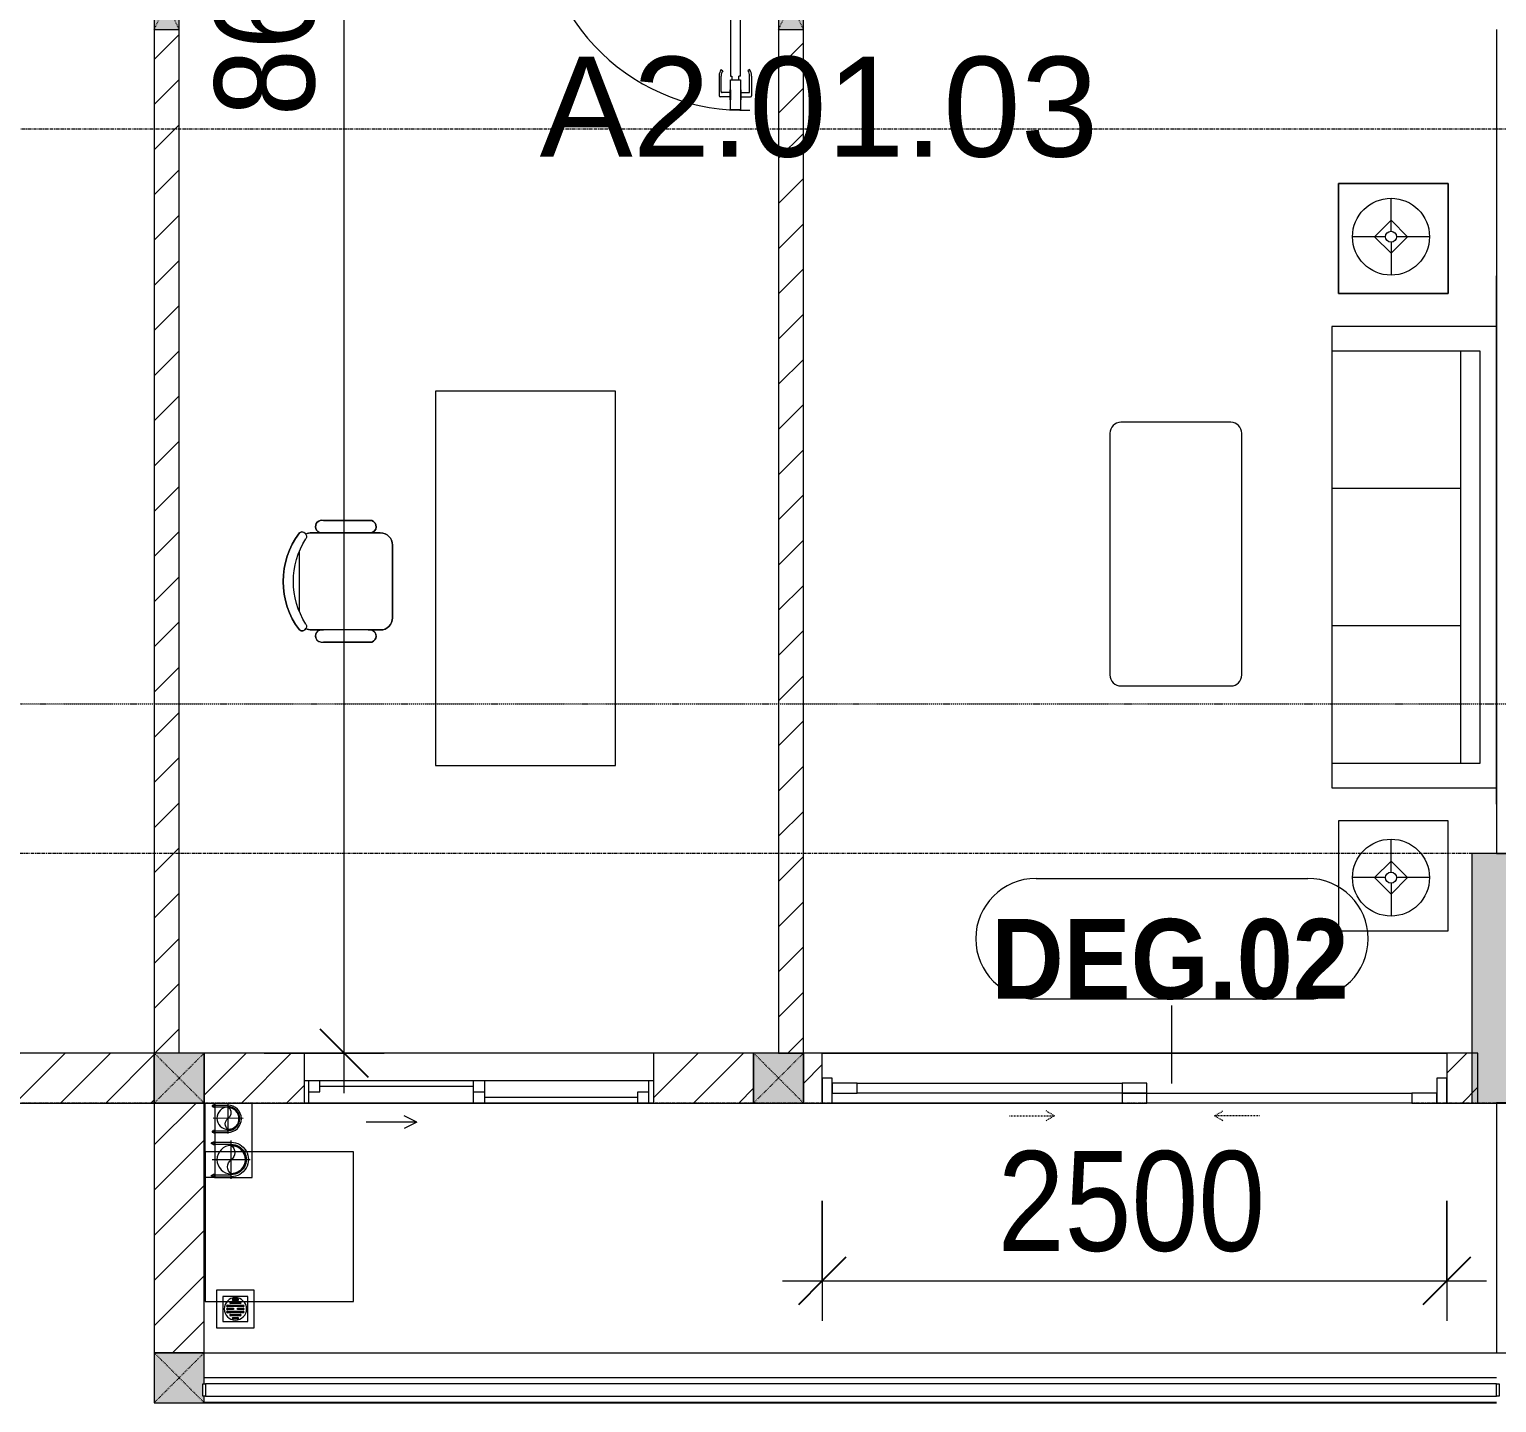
# Model space of a CAD drawing. Header units: millimetres. Extents: x 962 to 241049, y -15958 to 84407.
# Drawn here: x 148957 to 154832, y 23337 to 28837 of the extents above; entities that cross this region are included whole.
import ezdxf

# ---------------------------------------------------------------- set-up
doc = ezdxf.new("R2010")
doc.units = ezdxf.units.MM
for name, pattern in [('Dash', [6, 3, -3]), ('Dash Dot 3_16_', [7.9375, 4.7625, -1.5875, 0, -1.5875]), ('Grid Line', [22.225, 12.7, -3.175, 3.175, -3.175]), ('IMPORT-CENTER _3_', [10.16, 6.35, -1.27, 1.27, -1.27])]:
    doc.linetypes.add(name, pattern=pattern)
for name, color, linetype, lineweight in [('0-1', 7, 'Continuous', 5), ('A-ANNO-DIMS', 211, 'Continuous', 9), ('A-ANNO-DIMS-160', 211, 'Continuous', 9), ('A-AREA-IDEN', 2, 'Continuous', 9), ('A-DETL-GENF-1', 9, 'Continuous', 9), ('A-DOOR', 31, 'Continuous', 9), ('A-DOOR-1', 254, 'Continuous', 9), ('A-DOOR-2', 9, 'Continuous', 9), ('A-DOOR-FRAM', 31, 'Continuous', 9), ('A-DOOR-HDLN', 31, 'Dash', 9), ('A-DOOR-IDEN', 31, 'Continuous', 9), ('A-FLOR-1', 250, 'Continuous', 9), ('A-FLOR-2', 9, 'Continuous', 9), ('A-FLOR-HRAL', 11, 'Continuous', 9), ('A-GLAZ', 151, 'Continuous', 9), ('A-WALL', 113, 'Continuous', 9), ('A-WALL-1', 253, 'Continuous', 18), ('A-WALL-3', 113, 'Continuous', 18), ('A-WALL-PATT-1', 10, 'Continuous', 9), ('A-WALL-PATT-2', 111, 'Continuous', 9), ('G-ANNO-SYMB-1', 111, 'Dash Dot 3_16_', 18), ('G-IMPT', 8, 'Continuous', 9), ('G-IMPT-1', 254, 'Continuous', 9), ('G-IMPT-2', 8, 'IMPORT-CENTER _3_', 9), ('I-FURN', 30, 'Continuous', 9), ('I-FURN-1', 254, 'Continuous', 9), ('M-EQPM', 50, 'Continuous', 9), ('S-COLS', 52, 'Continuous', 9), ('S-COLS-1', 52, 'Continuous', 5), ('S-COLS-2', 7, 'Continuous', 18), ('S-COLS-4', 254, 'Continuous', 9), ('S-COLS-5', 253, 'Continuous', 18), ('S-COLS-6', 52, 'Continuous', 18), ('S-COLS-7', 52, 'Dash', 9), ('S-COLS-HDLN', 52, 'Dash', 9), ('S-COLS-HDLN-1', 9, 'Dash', 9), ('S-GRID-1', 1, 'Grid Line', 9)]:
    doc.layers.add(name, color=color, linetype=linetype, lineweight=lineweight)
doc.styles.add('Arial_11', font='arial_0.ttf', dxfattribs={"height": 400})
doc.styles.add('Arial_B_5', font='arialbd_0.ttf', dxfattribs={"width": 0.9, "height": 320})
doc.styles.add('UTM Avo', font='UTM Avo.ttf', dxfattribs={"width": 0.9, "height": 400})
doc.dimstyles.new('1_Dim_chi_tiet_2_5', dxfattribs={"dimscale": 304.8, "dimtxt": 399.720379, "dimasz": 0.629921, "dimexe": 0.524934, "dimexo": 0.0625, "dimgap": 0.052493, "dimtad": 1, "dimdec": 0, "dimrnd": 5, "dimzin": 0, "dimdsep": 46, "dimtxsty": 'UTM Avo', "dimblk1": 'OBLIQUE', "dimblk2": 'OBLIQUE', "dimsah": 1, "dimcen": 0.09, "dimdle": 0.524934, "dimazin": 0, "dimtfac": 1, "dimtdec": 4, "dimtix": 1, "dimtmove": 0, "dimatfit": 3, "dimfxl": 1.049869, "dimfxlon": 1, "dimtvp": 1, "dimtolj": 1, "dimtzin": 0, "dimarcsym": 2})
pattern_1 = [(45, (0, 0), (-90.50967, 90.50967), [])]
pattern_2 = [(45, (63179.03, 0), (-90.50967, 90.50967), [])]

# ---------------------------------------------------------------- blocks, each defined once
blk = doc.blocks.new('NCV_TKTC_KET CAU_rvt-1-TKCS_MB TẦNG 1')
at = {"layer": 'S-COLS-1'}
blk.add_hatch(color=256, dxfattribs=at).paths.add_polyline_path([(91952.6, 24536.9), (91952.6, 25536.9), (91552.6, 25536.9), (91552.6, 24536.9)])
at = {"layer": 'A-FLOR-1'}
blk.add_line((86477.6, 23336.9), (91652.6, 23336.9), dxfattribs=at)
at = {"layer": 'S-COLS-2'}
for p, q in [((91952.6, 25536.9), (91552.6, 25536.9)), ((91552.6, 25536.9), (91552.6, 24536.9)), ((91552.6, 24536.9), (91952.6, 24536.9))]:
    blk.add_line(p, q, dxfattribs=at)
blk = doc.blocks.new('LOBBY_SOFA_1 - LOBBY_SOFA_1-V38-TKCS_MB TẦNG 1')
at = {"layer": 'I-FURN'}
for p, q in [((-2556, 0), (-2556, -660)), ((-708, -660), (-708, 0)), ((-2457, -66), (-2457, -660)), ((-807, -66), (-2457, -66)), ((-807, -660), (-807, -66)), ((-807, -143), (-2457, -143)), ((-1907, -143), (-1907, -660)), ((-1357, -143), (-1357, -660)), ((-3128.2, -193.5), (-2688.2, -193.5)), ((-3128.2, -633.5), (-3128.2, -193.5)), ((-2688.2, -193.5), (-2688.2, -633.5)), ((-575.9, -193.5), (-575.9, -633.5)), ((-135.9, -193.5), (-575.9, -193.5)), ((-135.9, -633.5), (-135.9, -193.5)), ((-2915.4, -269), (-2915.4, -401)), ((-348.6, -269), (-348.6, -401)), ((-2915.4, -357), (-2981.4, -423)), ((-2849.4, -423), (-2915.4, -357)), ((-414.6, -423), (-348.6, -357)), ((-348.6, -357), (-282.6, -423)), ((-2937.4, -423), (-3069.4, -423)), ((-2981.4, -423), (-2915.4, -489)), ((-2915.4, -489), (-2849.4, -423)), ((-2915.4, -445), (-2915.4, -577)), ((-2893.4, -423), (-2761.4, -423)), ((-370.6, -423), (-502.6, -423)), ((-348.6, -489), (-414.6, -423)), ((-282.6, -423), (-348.6, -489)), ((-348.6, -445), (-348.6, -577)), ((-326.6, -423), (-194.6, -423)), ((-2688.2, -633.5), (-3128.2, -633.5)), ((-575.9, -633.5), (-135.9, -633.5)), ((-2556, -660), (-708, -660)), ((-1160.3, -1020.5), (-2128.3, -1020.5)), ((-2172.3, -1064.5), (-2172.3, -1504.5)), ((-1116.3, -1504.5), (-1116.3, -1064.5)), ((-2128.3, -1548.5), (-1160.3, -1548.5))]:
    blk.add_line(p, q, dxfattribs=at)
for centre, radius in [((-2915.4, -423), 154), ((-348.6, -423), 154), ((-2915.4, -423), 22), ((-348.6, -423), 22)]:
    blk.add_circle(centre, radius, dxfattribs=at)
for centre, start, end in [((-2128.3, -1064.5), 90, 180), ((-1160.3, -1064.5), 0, 90), ((-2128.3, -1504.5), 180, 270), ((-1160.3, -1504.5), 270, 0)]:
    blk.add_arc(centre, 44, start, end, dxfattribs=at)
at = {"layer": 'I-FURN-1'}
for p, q in [((-2556, 0), (-2556, -660)), ((-708, -660), (-708, 0)), ((-2688.2, -193.5), (-3128.2, -193.5)), ((-3128.2, -193.5), (-3128.2, -633.5)), ((-2688.2, -633.5), (-2688.2, -193.5)), ((-135.9, -193.5), (-575.9, -193.5)), ((-575.9, -193.5), (-575.9, -633.5)), ((-135.9, -633.5), (-135.9, -193.5)), ((-3128.2, -633.5), (-2688.2, -633.5)), ((-575.9, -633.5), (-135.9, -633.5)), ((-2556, -660), (-708, -660)), ((-1160.3, -1020.5), (-2128.3, -1020.5)), ((-2172.3, -1064.5), (-2172.3, -1504.5)), ((-1116.3, -1504.5), (-1116.3, -1064.5)), ((-2128.3, -1548.5), (-1160.3, -1548.5))]:
    blk.add_line(p, q, dxfattribs=at)
for centre, start, end in [((-2128.3, -1064.5), 90, 180), ((-1160.3, -1064.5), 0, 90), ((-2128.3, -1504.5), 180, 270), ((-1160.3, -1504.5), 270, 0)]:
    blk.add_arc(centre, 44, start, end, dxfattribs=at)
blk = doc.blocks.new('BAN LV A - BAN LV A_dwg_ban hoc2-348006-TKCS_MB TẦNG 1')
at = {"layer": 'I-FURN'}
for p, q in [((145.8, 437.4), (-145.8, 437.4)), ((-243, 354.4), (-243, 162)), ((-194.4, 388.8), (-194.4, 113.4)), ((194.4, 113.4), (194.4, 388.8)), ((243.7, 162), (243.7, 354.4)), ((194.4, 351.4), (194.4, 150.8)), ((-120.5, 64.8), (120.5, 64.8))]:
    blk.add_line(p, q, dxfattribs=at)
at = {"layer": 'I-FURN', "flags": 128}
blk.add_lwpolyline([(-737.8, 610.5), (-737.8, 1330.5), (-154.9, 1330.5), (762.2, 1330.5), (762.2, 610.5)], close=True, dxfattribs=at)
at = {"layer": 'I-FURN'}
for centre, radius, start, end in [((-145.8, 388.8), 48.6, 90, 180), ((145.8, 388.8), 48.6, 360, 90), ((-218.7, 347.3), 25.3, 343.7398, 163.7398), ((219.4, 347.3), 25.3, 16.2602, 170.70537), ((-218.7, 154.9), 25.3, 163.7398, 16.2602), ((219.4, 154.9), 25.3, 189.29463, 16.2602), ((-180.2, 75.4), 17.8, 57.97259, 216.69006), ((-145.8, 113.4), 48.6, 180, 207.58444), ((0, 324), 324, 233.1301, 306.8699), ((0, 359.3), 318.2, 237.57575, 302.42425), ((180.2, 75.4), 17.8, 323.30994, 122.02741), ((145.8, 113.4), 48.6, 332.41556, 0)]:
    blk.add_arc(centre, radius, start, end, dxfattribs=at)
blk = doc.blocks.new('BAN LV A - BAN LV A_dwg-348005-TKCS_MB TẦNG 1')
at = {"extrusion": (0, 0, -1), "zscale": -1, "rotation": 180}
blk.add_blockref('BAN LV A - BAN LV A_dwg_ban hoc2-348006-TKCS_MB TẦNG 1', (-729, 1383.7), dxfattribs=at)
blk = doc.blocks.new('BAN LV A - BAN LV A-348231-TKCS_MB TẦNG 1')
at = {"layer": 'I-FURN-1'}
for p, q in [((534.6, 1270.3), (534.6, 1235.9)), ((923.4, 1232.9), (923.4, 1270.3)), ((486, 1221.7), (486, 1029.3)), ((972.7, 1029.3), (972.7, 1221.7)), ((534.6, 1029.3), (534.6, 994.9)), ((923.4, 994.9), (923.4, 1032.3)), ((583.2, 946.3), (874.8, 946.3)), ((1491.2, 773.2), (-8.8, 773.2)), ((-8.8, 773.2), (-8.8, 53.2)), ((1491.2, 53.2), (1491.2, 773.2)), ((-8.8, 53.2), (1491.2, 53.2))]:
    blk.add_line(p, q, dxfattribs=at)
for centre, radius, start, end in [((729, 1059.7), 324, 53.1301, 126.8699), ((548.9, 1308.3), 17.8, 143.30994, 240.59603), ((583.2, 1270.3), 48.6, 152.41556, 180), ((909.2, 1308.3), 17.8, 299.40397, 36.69006), ((874.8, 1270.3), 48.6, 360, 27.58444), ((510.3, 1228.8), 25.3, 16.2602, 196.2602), ((948.4, 1228.8), 25.3, 343.7398, 170.70537), ((510.3, 1036.4), 25.3, 196.2602, 343.7398), ((948.4, 1036.4), 25.3, 189.29463, 343.7398), ((583.2, 994.9), 48.6, 180, 270), ((874.8, 994.9), 48.6, 270, 360)]:
    blk.add_arc(centre, radius, start, end, dxfattribs=at)
blk.add_blockref('BAN LV A - BAN LV A_dwg-348005-TKCS_MB TẦNG 1', (0, 0))
blk = doc.blocks.new('MAY GIAT - MAY GIAT_dwg-348053-TKCS_MB TẦNG 1')
at = {"layer": 'G-IMPT-1', "flags": 128}
blk.add_lwpolyline([(5, 596.6), (5, 2.3), (605, 2.3), (605, 596.6)], close=True, dxfattribs=at)
blk = doc.blocks.new('MAY GIAT - MAY GIAT-348233-TKCS_MB TẦNG 1')
at = {"layer": 'I-FURN-1'}
for p, q in [((5, 596.6), (5, 2.3)), ((605, 596.6), (5, 596.6)), ((605, 2.3), (605, 596.6)), ((5, 2.3), (605, 2.3))]:
    blk.add_line(p, q, dxfattribs=at)
blk.add_blockref('MAY GIAT - MAY GIAT_dwg-348053-TKCS_MB TẦNG 1', (0, 0))
blk = doc.blocks.new('DOOR_CW_01 CANH MO-PANEL KINH - DIW_01-900x2200-CỬA GỖ VÂN LAMINATE-V4-TKCS_MB TẦNG 1')
at = {"layer": 'A-DETL-GENF-1'}
for p, q in [((-399, 831.8), (-397, 831.8)), ((-399, 792.2), (-399, 831.8)), ((-397, 872), (-357, 872)), ((-397, 752), (-397, 872)), ((-397, 792.2), (-397, 831.8)), ((-357, 872), (-357, 752)), ((-357, 792.2), (-357, 831.8)), ((-355, 831.8), (-357, 831.8)), ((-355, 792.2), (-355, 831.8)), ((-442, 737), (-442, 816.5)), ((-399, 820.5), (-438, 820.5)), ((-434, 799.5), (-434, 737)), ((-399, 803.5), (-430, 803.5)), ((-397, 792.2), (-399, 792.2)), ((-357, 792.2), (-355, 792.2)), ((-355, 820.5), (-316, 820.5)), ((-355, 803.5), (-324, 803.5)), ((-320, 799.5), (-320, 737)), ((-312, 737), (-312, 816.5)), ((-433.9, 711.2), (-427.3, 715.8)), ((-357, 752), (-397, 752)), ((-397, 738), (-391, 738)), ((-397, 738), (-397, 196)), ((-363, 752), (-391, 752)), ((-391, 752), (-391, 738)), ((-363, 738), (-363, 752)), ((-357, 738), (-363, 738)), ((-357, 196), (-357, 738)), ((-320.1, 711.2), (-326.7, 715.8)), ((-397, 196), (-391, 196)), ((-357, 182), (-397, 182)), ((-397, 182), (-397, 62)), ((-391, 196), (-391, 182)), ((-391, 182), (-363, 182)), ((-357, 196), (-363, 196)), ((-363, 182), (-363, 196)), ((-357, 62), (-357, 182)), ((-397, 62), (-357, 62))]:
    blk.add_line(p, q, dxfattribs=at)
blk.add_circle((-407, 60), 10, dxfattribs=at)
for centre, radius, start, end in [((-407, 60), 814, 360, 92), ((-438, 816.5), 4, 90, 180), ((-430, 799.5), 4, 90, 180), ((-324, 799.5), 4, 360, 90), ((-316, 816.5), 4, 0, 90), ((-397, 737), 45, 180, 215), ((-397, 737), 37, 180, 215), ((-357, 737), 37, 325, 0), ((-357, 737), 45, 325, 0)]:
    blk.add_arc(centre, radius, start, end, dxfattribs=at)
at = {"layer": 'A-DOOR-2'}
for p, q in [((-410, 50), (-450, 50)), ((-450, 50), (-450, -50)), ((-410, 0), (-410, 50)), ((-400, 0), (-410, 0)), ((-407, 50), (-382, 50)), ((-400, -50), (-400, 0)), ((410, 0), (400, 0)), ((400, 0), (400, -50)), ((450, 50), (410, 50)), ((410, 50), (410, 0)), ((450, -50), (450, 50)), ((-450, -50), (-400, -50)), ((400, -50), (450, -50))]:
    blk.add_line(p, q, dxfattribs=at)
blk = doc.blocks.new('G1_SOF - BO TRU - 100x200-745959-TKCS_MB TẦNG 1')
at = {"layer": 'S-COLS'}
blk.add_hatch(color=256, dxfattribs=at).paths.add_polyline_path([(50, -100), (50, 100), (-50, 100), (-50, -100)])
at = {"layer": 'S-COLS-5'}
for p, q in [((50, 100), (-50, 100)), ((-50, 100), (-50, -100)), ((50, -100), (50, 100)), ((-50, -100), (50, -100))]:
    blk.add_line(p, q, dxfattribs=at)
at = {"layer": 'S-COLS-HDLN-1'}
for p, q in [((50, 100), (-50, -100)), ((-50, 100), (50, -100))]:
    blk.add_line(p, q, dxfattribs=at)
blk = doc.blocks.new('NCV_TKTC_TANG 1_rvt-1-TKCS_MB TẦNG 1')
at = {"layer": 'A-WALL-PATT-1'}
h = blk.add_hatch(dxfattribs=at)
h.set_pattern_fill('FP_1', color=256, style=0, pattern_type=2)
h.set_pattern_definition(pattern_1)
h.paths.add_polyline_path([(86377.6, 24737.4), (86377.6, 28836.9), (86277.6, 28836.9), (86277.6, 24737.4)])
h.paths.add_polyline_path([(86371, 29036.9), (86377.6, 29036.9), (86377.6, 29486.9), (86277.6, 29486.9), (86277.6, 29036.9)])
h.paths.add_polyline_path([(86377.6, 30386.9), (86377.6, 30436.9), (86277.6, 30436.9), (86277.6, 30386.9)])
h = blk.add_hatch(dxfattribs=at)
h.set_pattern_fill('FP_1', color=256, style=0, pattern_type=2)
h.set_pattern_definition(pattern_1)
h.paths.add_polyline_path([(88777.6, 24736.9), (88877.6, 24736.9), (88877.6, 28836.9), (88777.6, 28836.9), (88777.6, 25733.3)])
h.paths.add_polyline_path([(88777.6, 29036.9), (88877.6, 29036.9), (88877.6, 29336.9), (88777.6, 29336.9)])
at = {"layer": 'A-FLOR-2'}
for p, q in [((91652.6, 27646.9), (91652.6, 27849.6)), ((91652.6, 25798.9), (91652.6, 27646.9)), ((91652.6, 25733.3), (91652.6, 25798.9)), ((91452.6, 24736.9), (88952.6, 24736.9)), ((88952.6, 24736.9), (91452.6, 24736.9)), ((88992.6, 24536.9), (90152.6, 24536.9)), ((86477.6, 23536.9), (91652.6, 23536.9))]:
    blk.add_line(p, q, dxfattribs=at)
at = {"layer": 'A-WALL-1'}
for p, q in [((86277.6, 28836.9), (86277.6, 24737.4)), ((86377.6, 24737.4), (86377.6, 28836.9)), ((88777.6, 28836.9), (88777.6, 24736.9)), ((88877.6, 24736.9), (88877.6, 28836.9)), ((86277.6, 24737.4), (86377.6, 24737.4)), ((88777.6, 24736.9), (88877.6, 24736.9))]:
    blk.add_line(p, q, dxfattribs=at)
at = {"layer": 'A-DOOR-1', "rotation": 180}
blk.add_blockref('DOOR_CW_01 CANH MO-PANEL KINH - DIW_01-900x2200-CỬA GỖ VÂN LAMINATE-V4-TKCS_MB TẦNG 1', (88227.6, 29386.9), dxfattribs=at)
at = {"layer": 'I-FURN-1'}
for name, p, rotation in [('LOBBY_SOFA_1 - LOBBY_SOFA_1-V38-TKCS_MB TẦNG 1', (91652.6, 25090.9), 270.0000000000001), ('BAN LV A - BAN LV A-348231-TKCS_MB TẦNG 1', (88177.6, 25896.9), 90.00000000000031), ('MAY GIAT - MAY GIAT-348233-TKCS_MB TẦNG 1', (87077.6, 23736.9), 90.00000000000031)]:
    blk.add_blockref(name, p, dxfattribs=dict(at, rotation=rotation))
at = {"layer": 'S-COLS-4', "rotation": 180}
for p in [(86327.6, 28936.9), (88827.6, 28936.9)]:
    blk.add_blockref('G1_SOF - BO TRU - 100x200-745959-TKCS_MB TẦNG 1', p, dxfattribs=at)
blk = doc.blocks.new('1_FAMILY RVT - W01-WxH 1400x1400xmm-389822-TKCS_MB TẦNG 1')
at = {"layer": 'A-GLAZ'}
for p, q in [((248.4, 172.39), (299.2, 197.79)), ((248.4, 172.39), (299.2, 146.99)), ((248.4, 172.39), (451.6, 172.39)), ((-700, 96.19), (-700, -103.81)), ((700, 96.19), (-700, 96.19)), ((-700, 96.19), (-636.5, 96.19)), ((-680.95, 96.19), (-680.95, 7.29)), ((-636.5, 96.19), (-22.225, 96.19)), ((-636.5, 96.19), (-636.5, 51.74)), ((-636.5, 73.965), (-22.225, 73.965)), ((-22.225, 7.29), (-22.225, 96.19)), ((-22.225, 96.19), (22.225, 96.19)), ((22.225, 96.19), (680.95, 96.19)), ((22.225, 96.19), (22.225, 7.29)), ((680.95, 96.19), (700, 96.19)), ((680.95, 96.19), (680.95, 7.29)), ((700, -103.81), (700, 96.19)), ((-700, 7.29), (-680.95, 7.29)), ((-636.5, 51.74), (-680.95, 51.74)), ((-680.95, 7.29), (-22.225, 7.29)), ((22.225, 51.74), (-22.225, 51.74)), ((-22.225, 7.29), (22.225, 7.29)), ((22.225, 29.515), (636.5, 29.515)), ((22.225, 7.29), (636.5, 7.29)), ((636.5, 51.74), (636.5, 7.29)), ((680.95, 51.74), (636.5, 51.74)), ((636.5, 7.29), (700, 7.29)), ((-700, -103.81), (700, -103.81))]:
    blk.add_line(p, q, dxfattribs=at)
blk = doc.blocks.new('DEG_02-DEG_03 - DEG_02-2500x2400mm-CỬA ĐI 02 CÁNH TRƯỢT-625766-TKCS_MB TẦNG 1')
at = {"layer": 'A-DOOR'}
for p, q in [((-1110, 100), (-1210, 100)), ((-1210, 100), (-1210, 60)), ((-1210, 60), (-1110, 60)), ((-1110, 60), (-1110, 100)), ((-1110, 100), (-50, 100)), ((-50, 60), (-1110, 60)), ((50, 100), (-50, 100)), ((-50, 100), (-50, 60)), ((50, 60), (-50, 60)), ((-50, 60), (-50, 20)), ((-50, 60), (50, 60)), ((50, 60), (50, 100)), ((50, 20), (50, 60)), ((50, 60), (1110, 60)), ((1210, 60), (1110, 60)), ((1110, 60), (1110, 20)), ((1210, 20), (1210, 60)), ((-50, 20), (50, 20)), ((1110, 20), (50, 20)), ((1110, 20), (1210, 20))]:
    blk.add_line(p, q, dxfattribs=at)
at = {"layer": 'A-DOOR-FRAM'}
for p, q in [((-1210, 100), (-1250, 100)), ((-1250, 100), (-1250, 0)), ((-1210, 0), (-1210, 100)), ((1250, 100), (1210, 100)), ((1210, 100), (1210, 0)), ((1250, 0), (1250, 100)), ((-1250, 0), (-1210, 0)), ((1210, 0), (1250, 0))]:
    blk.add_line(p, q, dxfattribs=at)
at = {"layer": 'A-DOOR-HDLN'}
for p, q in [((-500.4, 151.1), (-320.4, 151.1)), ((-320.4, 151.1), (-355, 171.1)), ((-320.4, 151.1), (-355, 131.1)), ((320.4, 151.1), (355, 171.1)), ((320.4, 151.1), (355, 131.1)), ((500.4, 151.1), (320.4, 151.1))]:
    blk.add_line(p, q, dxfattribs=at)
blk = doc.blocks.new('Railing - 50 x 10mm-1251311-TKCS_MB TẦNG 1')
at = {"layer": 'A-FLOR-HRAL'}
for p, q in [((25, 5), (-25, 5)), ((-25, 5), (-25, -5)), ((25, -5), (25, 5)), ((-25, -5), (25, -5))]:
    blk.add_line(p, q, dxfattribs=at)
blk = doc.blocks.new('Railing - Railing-1602803-TKCS_MB TẦNG 1')
at = {"layer": 'A-FLOR-HRAL'}
for p, q in [((91652.6, 23412.4), (86482.6, 23412.4)), ((86482.6, 23362.4), (91652.6, 23362.4))]:
    blk.add_line(p, q, dxfattribs=at)
at = {"extrusion": (0, 0, -1), "zscale": -1, "rotation": 90}
for p in [(-86477.6, 23387.4), (-91657.6, 23387.4)]:
    blk.add_blockref('Railing - 50 x 10mm-1251311-TKCS_MB TẦNG 1', p, dxfattribs=at)
blk = doc.blocks.new('TKTC_XREF_251221_MB TANG 1 - TKTC_XREF_260130_MB TANG 1_dwg_CUM U_DN100-4202112-TKCS_MB TẦNG 1')
at = {"layer": 'G-IMPT'}
blk.add_hatch(color=256, dxfattribs=at).paths.add_polyline_path([(0, 61), (0, 57), (14.8, 55.1), (28.5, 49.4), (40.3, 40.3), (49.4, 28.5), (55.1, 14.8), (57, 0), (55.1, -14.8), (49.4, -28.5), (40.3, -40.3), (28.5, -49.4), (14.8, -55.1), (0, -57), (0, -61), (15.8, -58.9), (30.5, -52.8), (43.1, -43.1), (52.8, -30.5), (59.7, -9.6), (61, 0), (58.9, 15.8), (52.8, 30.5), (43.1, 43.1), (30.5, 52.8), (15.8, 58.9)])
for p, q in [((-79.1, 66.6), (-79.1, 63.4)), ((-76.6, 66.6), (-76.6, 63.4)), ((-74.6, 66.6), (-74.6, 63.4)), ((-72.7, 69.3), (-72.7, 60.7)), ((-66.9, 67.9), (-71.7, 67.9)), ((-66.9, 62.1), (-71.7, 62.1)), ((-65, 69), (0, 69)), ((-79.1, -63.4), (-79.1, -66.6)), ((-76.6, -63.4), (-76.6, -66.6)), ((-74.6, -63.4), (-74.6, -66.6)), ((-72.7, -60.7), (-72.7, -69.3)), ((-66.9, -62.1), (-71.7, -62.1)), ((-66.9, -67.9), (-71.7, -67.9)), ((-65, -69), (0, -69))]:
    blk.add_line(p, q, dxfattribs=at)
at = {"layer": 'G-IMPT', "flags": 128}
for points in [[(-72.7, 67.6), (-78.1, 67.6), (-78.1, 62.4), (-72.7, 62.4)], [(-71.7, 59.2), (-66.9, 59.2), (-66.9, 70.8), (-71.7, 70.8)], [(-66.9, 70.8), (-66.9, 72.7), (-65, 72.7), (-65, 57.3), (-66.9, 57.3), (-66.9, 59.2)], [(-65, 61), (0, 61), (0, 57)], [(-72.7, -62.4), (-78.1, -62.4), (-78.1, -67.6), (-72.7, -67.6)], [(-71.7, -70.8), (-66.9, -70.8), (-66.9, -59.2), (-71.7, -59.2)], [(-66.9, -59.2), (-66.9, -57.3), (-65, -57.3), (-65, -72.7), (-66.9, -72.7), (-66.9, -70.8)], [(-65, -61), (0, -61), (0, -57)]]:
    blk.add_lwpolyline(points, dxfattribs=at)
at = {"layer": 'G-IMPT'}
for centre, radius, start, end in [((-78.1, 66.6), 0.96, 90, 180), ((-78.1, 63.4), 0.96, 180, 270), ((-71.1, 69.3), 1.56, 112.61986, 247.38014), ((-67.9, 65), 4.8, 143.1301, 216.8699), ((-71.1, 60.7), 1.56, 112.61986, 247.38014), ((0, 0), 69, 270, 90), ((0, 0), 61, 270, 90), ((0, 0), 57, 270, 90), ((-78.1, -63.4), 0.96, 90, 180), ((-78.1, -66.6), 0.96, 180, 270), ((-71.1, -60.7), 1.56, 112.61986, 247.38014), ((-67.9, -65), 4.8, 143.1301, 216.8699), ((-71.1, -69.3), 1.56, 112.61986, 247.38014)]:
    blk.add_arc(centre, radius, start, end, dxfattribs=at)
blk = doc.blocks.new('TKTC_XREF_251221_MB TANG 1 - TKTC_XREF_260130_MB TANG 1_dwg_$cc-4202122-TKCS_MB TẦNG 1')
at = {"layer": 'G-IMPT'}
blk.add_circle((0, 0), 0.5, dxfattribs=at)
for centre, radius, start, end in [((0, 0), 0.5, 90, 270), ((0.188, 0.25), 0.313, 126.8699, 233.1301), ((-0.188, -0.25), 0.313, 306.8699, 53.1301)]:
    blk.add_arc(centre, radius, start, end, dxfattribs=at)
at = {"layer": 'G-IMPT-2'}
for p, q in [((0, -0.673), (0, 0.673)), ((-0.673, 0), (0.673, 0))]:
    blk.add_line(p, q, dxfattribs=at)
blk = doc.blocks.new('TKTC_XREF_251221_MB TANG 1 - TKTC_XREF_260130_MB TANG 1_dwg_CUM U_DN100-4202115-TKCS_MB TẦNG 1')
at = {"layer": 'G-IMPT'}
blk.add_hatch(color=256, dxfattribs=at).paths.add_polyline_path([(0, -61), (0, -57), (14.8, -55.1), (28.5, -49.4), (40.3, -40.3), (49.4, -28.5), (55.1, -14.8), (57, 0), (55.1, 14.8), (49.4, 28.5), (40.3, 40.3), (28.5, 49.4), (14.8, 55.1), (0, 57), (0, 61), (15.8, 58.9), (30.5, 52.8), (43.1, 43.1), (52.8, 30.5), (58.9, 15.8), (61, 0), (58.9, -15.8), (52.8, -30.5), (43.1, -43.1), (30.5, -52.8), (15.8, -58.9)])
for p, q in [((-79.1, 66.6), (-79.1, 63.4)), ((-76.6, 66.6), (-76.6, 63.4)), ((-74.6, 66.6), (-74.6, 63.4)), ((-72.7, 69.3), (-72.7, 60.7)), ((-66.9, 67.9), (-71.7, 67.9)), ((-66.9, 62.1), (-71.7, 62.1)), ((-65, 69), (0, 69)), ((-79.1, -63.4), (-79.1, -66.6)), ((-76.6, -63.4), (-76.6, -66.6)), ((-74.6, -63.4), (-74.6, -66.6)), ((-72.7, -60.7), (-72.7, -69.3)), ((-66.9, -62.1), (-71.7, -62.1)), ((-66.9, -67.9), (-71.7, -67.9)), ((-65, -69), (0, -69))]:
    blk.add_line(p, q, dxfattribs=at)
at = {"layer": 'G-IMPT', "flags": 128}
for points in [[(-72.7, 67.6), (-78.1, 67.6), (-78.1, 62.4), (-72.7, 62.4)], [(-71.7, 59.2), (-66.9, 59.2), (-66.9, 70.8), (-71.7, 70.8)], [(-66.9, 70.8), (-66.9, 72.7), (-65, 72.7), (-65, 57.3), (-66.9, 57.3), (-66.9, 59.2)], [(-65, 61), (0, 61), (0, 57)], [(-66.9, -59.2), (-66.9, -57.3), (-65, -57.3), (-65, -72.7), (-66.9, -72.7), (-66.9, -70.8)], [(-65, -61), (0, -61), (0, -57)], [(-72.7, -62.4), (-78.1, -62.4), (-78.1, -67.6), (-72.7, -67.6)], [(-71.7, -70.8), (-66.9, -70.8), (-66.9, -59.2), (-71.7, -59.2)]]:
    blk.add_lwpolyline(points, dxfattribs=at)
at = {"layer": 'G-IMPT'}
for centre, radius, start, end in [((-78.1, 66.6), 0.96, 90, 180), ((-78.1, 63.4), 0.96, 180, 270), ((-71.1, 69.3), 1.56, 112.61986, 247.38014), ((-67.9, 65), 4.8, 143.1301, 216.8699), ((-71.1, 60.7), 1.56, 112.61986, 247.38014), ((0, 0), 69, 270, 90), ((0, 0), 61, 270, 90), ((0, 0), 57, 270, 90), ((-78.1, -63.4), 0.96, 90, 180), ((-78.1, -66.6), 0.96, 180, 270), ((-71.1, -60.7), 1.56, 112.61986, 247.38014), ((-67.9, -65), 4.8, 143.1301, 216.8699), ((-71.1, -69.3), 1.56, 112.61986, 247.38014)]:
    blk.add_arc(centre, radius, start, end, dxfattribs=at)
blk = doc.blocks.new('TKTC_XREF_251221_MB TANG 1 - TKTC_XREF_260130_MB TANG 1_dwg_$cc-4202121-TKCS_MB TẦNG 1')
at = {"layer": 'G-IMPT'}
blk.add_circle((0, 0), 0.5, dxfattribs=at)
for centre, radius, start, end in [((0, 0), 0.5, 90, 270), ((0.188, 0.25), 0.313, 126.8699, 233.1301), ((-0.188, -0.25), 0.313, 306.8699, 53.1301)]:
    blk.add_arc(centre, radius, start, end, dxfattribs=at)
at = {"layer": 'G-IMPT-2'}
for p, q in [((0, -0.673), (0, 0.673)), ((-0.673, 0), (0.673, 0))]:
    blk.add_line(p, q, dxfattribs=at)
blk = doc.blocks.new('TKTC_XREF_251221_MB TANG 1 - TKTC_XREF_260130_MB TANG 1_dwg_THU NUOC - THU NUOC-444531-TKCS_MB TẦNG 1-4202120-TKCS_MB TẦNG 1')
at = {"layer": 'M-EQPM'}
for p, q in [((-23.3, 10.8), (40.9, 10.8)), ((40.9, 4.8), (-23.3, 4.8)), ((-11, 23.3), (28.5, 23.3)), ((28.5, 17.3), (-11, 17.3)), ((-1.1, 35.6), (18.5, 35.6)), ((18.5, 29.6), (-1.1, 29.6)), ((-23.3, -13.6), (40.9, -13.6)), ((40.9, -19.6), (-23.3, -19.6)), ((-11, -26.1), (28.5, -26.1)), ((28.5, -32.1), (-11, -32.1)), ((-1.1, -38.5), (18.5, -38.5)), ((18.5, -44.5), (-1.1, -44.5))]:
    blk.add_line(p, q, dxfattribs=at)
at = {"layer": 'M-EQPM', "flags": 128}
for points in [[(83.7, -79.4), (83.7, 70.6), (-66.3, 70.6), (-66.3, -79.4)], [(58.7, -54.4), (58.7, 45.6), (-41.3, 45.6), (-41.3, -54.4)]]:
    blk.add_lwpolyline(points, close=True, dxfattribs=at)
for points in [[(-23.3, -1.2), (0.7, -1.2), (0.7, -7.2), (-23.3, -7.2)], [(40.9, -7.2), (16.7, -7.2), (16.7, -1.2), (40.9, -1.2)]]:
    blk.add_lwpolyline(points, dxfattribs=at)
at = {"layer": 'M-EQPM'}
for centre, radius, start, end in [((8.7, -4.4), 45, 360, 180), ((8.7, -4.4), 45, 360, 180), ((-23.3, 7.8), 3, 90, 270), ((-11, 20.3), 3, 90, 270), ((-1.1, 32.6), 3, 90, 270), ((18.5, 32.6), 3, 270, 90), ((28.5, 20.3), 3, 270, 90), ((40.9, 7.8), 3, 270, 90), ((8.7, -4.4), 45, 180, 360), ((8.7, -4.4), 45, 180, 360), ((-23.3, -4.2), 3, 90, 270), ((-23.3, -16.6), 3, 90, 270), ((-11, -29.1), 3, 90, 270), ((-1.1, -41.5), 3, 90, 270), ((18.5, -41.5), 3, 270, 90), ((28.5, -29.1), 3, 270, 90), ((40.9, -4.2), 3, 270, 90), ((40.9, -16.6), 3, 270, 90)]:
    blk.add_arc(centre, radius, start, end, dxfattribs=at)
blk = doc.blocks.new('TKTC_XREF_251221_MB TANG 1 - TKTC_XREF_260130_MB TANG 1_dwg-4202109-TKCS_MB TẦNG 1')
at = {"layer": 'G-IMPT'}
blk.add_line((-116630.9, -376809.7), (-116630.9, -377108.3), dxfattribs=at)
at = {"layer": 'G-IMPT', "flags": 128}
for points in [[(-116631.1, -376809.7), (-116631.1, -377108.5), (-116670.8, -377108.2), (-116670.8, -376809.7)], [(-116630.9, -377108.3), (-116481.3, -377108.3), (-116481.3, -376809.7)]]:
    blk.add_lwpolyline(points, dxfattribs=at)
at = {"xscale": 0.789473684210524, "yscale": 0.789473684210524, "zscale": 0.789473684210524, "rotation": 0.06930925665188988}
blk.add_blockref('TKTC_XREF_251221_MB TANG 1 - TKTC_XREF_260130_MB TANG 1_dwg_CUM U_DN100-4202112-TKCS_MB TẦNG 1', (-116579.7, -376872.6), dxfattribs=at)
at = {"extrusion": (0, 0, -1)}
for name, p, xscale, yscale, zscale, rotation in [('TKTC_XREF_251221_MB TANG 1 - TKTC_XREF_260130_MB TANG 1_dwg_$cc-4202122-TKCS_MB TẦNG 1', (116578.1, -376870.8), 90.00000000005114, 90.00000000005114, -90.00000000005114, 0.3047175217251739), ('TKTC_XREF_251221_MB TANG 1 - TKTC_XREF_260130_MB TANG 1_dwg_CUM U_DN100-4202115-TKCS_MB TẦNG 1', (116566, -377035.8), 0.9975000000000006, 0.9975000000000006, -0.9975000000000006, 180.000991338195), ('TKTC_XREF_251221_MB TANG 1 - TKTC_XREF_260130_MB TANG 1_dwg_$cc-4202121-TKCS_MB TẦNG 1', (116566, -377036.7), 113.7150000000073, 113.7150000000073, -113.7150000000073, 359.9990086636432)]:
    blk.add_blockref(name, p, dxfattribs=dict(at, xscale=xscale, yscale=yscale, zscale=zscale, rotation=rotation))
blk.add_blockref('TKTC_XREF_251221_MB TANG 1 - TKTC_XREF_260130_MB TANG 1_dwg_THU NUOC - THU NUOC-444531-TKCS_MB TẦNG 1-4202120-TKCS_MB TẦNG 1', (-116557.9, -377630))
blk = doc.blocks.new('TKTC_XREF_251221_MB TANG 1 - TKTC_XREF_251221_MB TANG 1-2038492-TKCS_MB TẦNG 1')
blk.add_blockref('TKTC_XREF_251221_MB TANG 1 - TKTC_XREF_260130_MB TANG 1_dwg-4202109-TKCS_MB TẦNG 1', (169499.1, 384109.7))
blk = doc.blocks.new('G1_SOF - BO TRU - 200x200-3050151-TKCS_MB TẦNG 1')
at = {"layer": 'S-COLS-HDLN'}
for p, q in [((-100, 100), (100, -100)), ((100, 100), (-100, -100))]:
    blk.add_line(p, q, dxfattribs=at)
blk = doc.blocks.new('DIMBLOCK59-TKCS_MB TẦNG 1')
at = {"layer": 'A-ANNO-DIMS-160'}
for p, q in [((152131.6, 24145.2), (152131.6, 23665.2)), ((152131.6, 23825.2), (152131.6, 24145.2)), ((154631.6, 24145.2), (154631.6, 23665.2)), ((154631.6, 23825.2), (154631.6, 24145.2)), ((151971.6, 23825.2), (154791.6, 23825.2))]:
    blk.add_line(p, q, dxfattribs=at)
at = {"layer": 'A-ANNO-DIMS-160', "lineweight": 25}
for p, q in [((152131.6, 23825.2), (152227.6, 23921.2)), ((154631.6, 23825.2), (154727.6, 23921.2)), ((152131.6, 23825.2), (152035.6, 23729.2)), ((154631.6, 23825.2), (154535.6, 23729.2))]:
    blk.add_line(p, q, dxfattribs=at)
at = {"layer": 'A-ANNO-DIMS-160', "color": 0, "insert": (152833.8, 24344.8), "char_height": 400, "width": 1314.636, "attachment_point": 1, "line_spacing_factor": 1.110334, "style": 'UTM Avo'}
blk.add_mtext('2500', dxfattribs=at)
blk = doc.blocks.new('_Oblique')
at = {"color": 0, "linetype": 'ByBlock', "lineweight": -2}
blk.add_line((-0.5, -0.5), (0.5, 0.5), dxfattribs=at)
blk = doc.blocks.new('STN_Door Tag - STN_Door Tag-1788670-TKCS_MB TẦNG 1')
at = {"layer": 'A-DOOR-IDEN'}
for p, q in [((-3.37, 1.495), (3.431, 1.495)), ((-3.37, -1.524), (3.431, -1.524))]:
    blk.add_line(p, q, dxfattribs=at)
for centre, start, end in [((-3.37, -0.015), 90, 270), ((3.431, -0.015), 270, 90)]:
    blk.add_arc(centre, 1.509, start, end, dxfattribs=at)
blk = doc.blocks.new('DIMBLOCK195-TKCS_MB TẦNG 1')
at = {"layer": 'A-ANNO-DIMS-160'}
for p, q in [((150217.4, 24576.9), (150217.4, 33497.4)), ((149897.4, 33337.4), (150377.4, 33337.4)), ((150217.4, 33337.4), (149897.4, 33337.4)), ((149897.4, 24736.9), (150377.4, 24736.9)), ((150217.4, 24736.9), (149897.4, 24736.9))]:
    blk.add_line(p, q, dxfattribs=at)
at = {"layer": 'A-ANNO-DIMS-160', "lineweight": 25}
for p, q in [((150217.4, 33337.4), (150121.4, 33433.4)), ((150217.4, 33337.4), (150313.4, 33241.4)), ((150217.4, 24736.9), (150121.4, 24832.9)), ((150217.4, 24736.9), (150313.4, 24640.9))]:
    blk.add_line(p, q, dxfattribs=at)
at = {"layer": 'A-ANNO-DIMS-160', "color": 0, "insert": (149697.8, 28489.4), "char_height": 400, "width": 1314.636, "attachment_point": 1, "rotation": 90, "line_spacing_factor": 1.110334, "style": 'UTM Avo'}
blk.add_mtext('8600', dxfattribs=at)

msp = doc.modelspace()

# ---------------------------------------------------------------- hatches: boundary and pattern name
at = {"layer": 'A-WALL-PATT-2'}
h = msp.add_hatch(dxfattribs=at)
h.set_pattern_fill('FP_1', color=256, style=0, pattern_type=2)
h.set_pattern_definition(pattern_2)
h.paths.add_polyline_path([(148881.6, 24536.9), (149456.6, 24536.9), (149456.6, 24736.9), (148881.6, 24736.9), (148881.6, 24675.1)])
h.paths.add_polyline_path([(147481.6, 24536.9), (147481.6, 24736.9), (146906.6, 24736.9), (146906.6, 24536.9)])
h = msp.add_hatch(dxfattribs=at)
h.set_pattern_fill('FP_1', color=256, style=0, pattern_type=2)
h.set_pattern_definition(pattern_2)
h.paths.add_polyline_path([(154756.6, 24536.9), (154756.6, 24736.9), (154631.6, 24736.9), (154631.6, 24536.9)])
h.paths.add_polyline_path([(151856.5, 24536.9), (151856.5, 24736.9), (151456.6, 24736.9), (151456.6, 24536.9)])
h.paths.add_polyline_path([(152056.5, 24536.9), (152131.6, 24536.9), (152131.6, 24736.9), (152056.5, 24736.9)])
h.paths.add_polyline_path([(149923, 24536.9), (150056.6, 24536.9), (150056.6, 24736.9), (149656.6, 24736.9), (149656.6, 24536.9)])
h = msp.add_hatch(dxfattribs=at)
h.set_pattern_fill('FP_1', color=256, style=0, pattern_type=2)
h.set_pattern_definition(pattern_2)
h.paths.add_polyline_path([(149456.6, 23536.9), (149656.6, 23536.9), (149656.6, 24536.9), (149456.6, 24536.9), (149456.6, 23616.9)])
at = {"layer": 'S-COLS-1'}
for points in [[(149456.6, 24536.9), (149656.6, 24536.9), (149656.6, 24736.9), (149456.6, 24736.9), (149456.6, 24675.1)], [(152056.5, 24536.9), (152056.5, 24736.9), (151856.5, 24736.9), (151856.5, 24536.9)], [(149651.6, 23336.9), (149656.6, 23336.9), (149656.6, 23362.4), (149651.6, 23362.4), (149651.6, 23412.4), (149656.6, 23412.4), (149656.6, 23536.9), (149456.6, 23536.9), (149456.6, 23336.9)]]:
    msp.add_hatch(color=256, dxfattribs=at).paths.add_polyline_path(points)

# ---------------------------------------------------------------- linework, layer by layer
at = {"layer": 'A-DOOR-IDEN'}
msp.add_line((153531.1, 24615.6), (153531.4, 24927.1), dxfattribs=at)
at = {"layer": 'A-WALL'}
for p, q in [((149456.6, 24536.9), (149456.6, 24736.9)), ((149656.6, 24736.9), (149656.6, 24536.9)), ((151856.5, 24536.9), (151856.5, 24736.9)), ((152056.5, 24736.9), (152056.5, 24536.9)), ((152131.6, 24736.9), (154631.6, 24736.9)), ((149656.6, 24536.9), (149456.6, 24536.9)), ((153331.6, 24536.9), (152171.6, 24536.9)), ((149456.6, 23536.9), (149656.6, 23536.9)), ((154831.6, 23536.9), (155031.6, 23536.9)), ((149656.6, 23437.4), (154831.6, 23437.4)), ((154831.6, 23337.4), (149656.6, 23337.4))]:
    msp.add_line(p, q, dxfattribs=at)
at = {"layer": 'A-WALL-3'}
for p, q in [((154831.6, 28836.9), (154831.6, 25536.9)), ((154831.6, 25536.9), (155031.6, 25536.9)), ((149456.6, 24736.9), (148881.6, 24736.9)), ((150056.6, 24736.9), (149656.6, 24736.9)), ((151856.5, 24736.9), (151456.6, 24736.9)), ((152131.6, 24736.9), (152056.5, 24736.9)), ((152131.6, 24536.9), (152131.6, 24736.9)), ((154756.6, 24736.9), (154631.6, 24736.9)), ((154631.6, 24736.9), (154631.6, 24536.9)), ((154756.6, 24536.9), (154756.6, 24736.9)), ((148881.6, 24536.9), (149456.6, 24536.9)), ((149456.6, 24536.9), (149456.6, 23536.9)), ((149656.6, 24536.9), (150056.6, 24536.9)), ((149656.6, 23536.9), (149656.6, 24536.9)), ((151456.6, 24536.9), (151856.5, 24536.9)), ((152056.5, 24536.9), (152131.6, 24536.9)), ((154631.6, 24536.9), (154756.6, 24536.9)), ((155031.6, 24537.4), (154831.6, 24537.4)), ((154831.6, 24537.4), (154831.6, 23536.9))]:
    msp.add_line(p, q, dxfattribs=at)
at = {"layer": 'G-ANNO-SYMB-1'}
msp.add_line((90628.5, 26135.3), (198105.9, 26135.3), dxfattribs=at)
at = {"layer": 'S-COLS'}
for p, q in [((149456.6, 24736.9), (149456.6, 24536.9)), ((149656.6, 24536.9), (149656.6, 24736.9)), ((151856.5, 24736.9), (151856.5, 24536.9)), ((152056.5, 24536.9), (152056.5, 24736.9)), ((149456.6, 24536.9), (149656.6, 24536.9)), ((149656.6, 23536.9), (149456.6, 23536.9))]:
    msp.add_line(p, q, dxfattribs=at)
at = {"layer": 'S-COLS-6'}
for p, q in [((149656.6, 24736.9), (149456.6, 24736.9)), ((152056.5, 24736.9), (151856.5, 24736.9)), ((151856.5, 24536.9), (152056.5, 24536.9)), ((149456.6, 23536.9), (149456.6, 23336.9)), ((149656.6, 23412.4), (149656.6, 23536.9)), ((149456.6, 23336.9), (149656.6, 23336.9)), ((149656.6, 23336.9), (149656.6, 23362.4))]:
    msp.add_line(p, q, dxfattribs=at)
at = {"layer": 'S-GRID-1'}
for p, q in [((192368.8, 28436.9), (96265.8, 28436.9)), ((190336.8, 25536.9), (98297.8, 25536.9)), ((192368.8, 24536.9), (96265.8, 24536.9))]:
    msp.add_line(p, q, dxfattribs=at)

# ---------------------------------------------------------------- block references
at = {"layer": '0-1'}
for name in ['NCV_TKTC_KET CAU_rvt-1-TKCS_MB TẦNG 1', 'NCV_TKTC_TANG 1_rvt-1-TKCS_MB TẦNG 1']:
    msp.add_blockref(name, (63179, 0), dxfattribs=at)
at = {"layer": 'A-DOOR', "rotation": 180}
msp.add_blockref('DEG_02-DEG_03 - DEG_02-2500x2400mm-CỬA ĐI 02 CÁNH TRƯỢT-625766-TKCS_MB TẦNG 1', (153381.6, 24636.9), dxfattribs=at)
at = {"layer": 'A-DOOR-IDEN', "xscale": 159.9999999999999, "yscale": 159.9999999999999, "zscale": 159.9999999999999}
msp.add_blockref('STN_Door Tag - STN_Door Tag-1788670-TKCS_MB TẦNG 1', (153526.5, 25197.4), dxfattribs=at)
at = {"layer": 'A-FLOR-HRAL'}
msp.add_blockref('Railing - Railing-1602803-TKCS_MB TẦNG 1', (63179, 0), dxfattribs=at)
at = {"layer": 'A-GLAZ', "rotation": 180}
msp.add_blockref('1_FAMILY RVT - W01-WxH 1400x1400xmm-389822-TKCS_MB TẦNG 1', (150756.6, 24633.1), dxfattribs=at)
at = {"layer": 'M-EQPM'}
msp.add_blockref('TKTC_XREF_251221_MB TANG 1 - TKTC_XREF_251221_MB TANG 1-2038492-TKCS_MB TẦNG 1', (96831.6, 17236.9), dxfattribs=at)
at = {"layer": 'S-COLS-7'}
for p in [(149556.6, 24636.9), (151956.5, 24636.9), (149556.6, 23436.9)]:
    msp.add_blockref('G1_SOF - BO TRU - 200x200-3050151-TKCS_MB TẦNG 1', p, dxfattribs=at)

# ---------------------------------------------------------------- texts
at = {"layer": 'A-AREA-IDEN', "insert": (152118.2, 28321.5), "char_height": 400, "width": 2233.6, "attachment_point": 8, "line_spacing_factor": 0.936439, "style": 'Arial_11'}
msp.add_mtext('\\pt8,16,24,32,40,48,56,64,72,80,88,96,104,112,120,128,136,144,152,160,168,176,184,192,200,208,216,224,232,240,248,256;A2.01.03', dxfattribs=at)
at = {"layer": 'A-DOOR-IDEN', "insert": (153523.2, 25112), "char_height": 320, "width": 1467.36, "attachment_point": 5, "line_spacing_factor": 0.936439, "style": 'Arial_B_5'}
msp.add_mtext('\\pt7.2,14.4,21.6,28.8,36,43.2,50.4,57.6,64.8,72,79.2,86.4,93.6,100.8,108,115.2,122.4,129.6,136.8,144,151.2,158.4,165.6,172.8,180,187.2,194.4,201.6,208.8,216,223.2,230.4;DEG.02', dxfattribs=at)

# ---------------------------------------------------------------- dimensions: what is measured, and where the dimension line sits
at = {"layer": 'A-ANNO-DIMS'}
dim = msp.add_linear_dim(base=(150217.3981, 33337.3629), p1=(149897.3981, 24736.936), p2=(149897.3981, 33337.3629), angle=90, dimstyle='1_Dim_chi_tiet_2_5', override={"dimpost": '<>', "dimfxl": 8600.426822}, dxfattribs=at)
dim.commit()
dim.dimension.update_dxf_attribs({"geometry": 'DIMBLOCK195-TKCS_MB TẦNG 1', "text_midpoint": (149994.406, 29037.1494)})
dim = msp.add_linear_dim(base=(154631.6, 23825.2), p1=(152131.6, 24145.2), p2=(154631.6, 24145.2), dimstyle='1_Dim_chi_tiet_2_5', override={"dimpost": '<>', "dimfxl": 2500}, dxfattribs=at)
dim.commit()
dim.dimension.update_dxf_attribs({"geometry": 'DIMBLOCK59-TKCS_MB TẦNG 1', "text_midpoint": (153381.6, 24048.1)})

doc.saveas('drawing.dxf')
